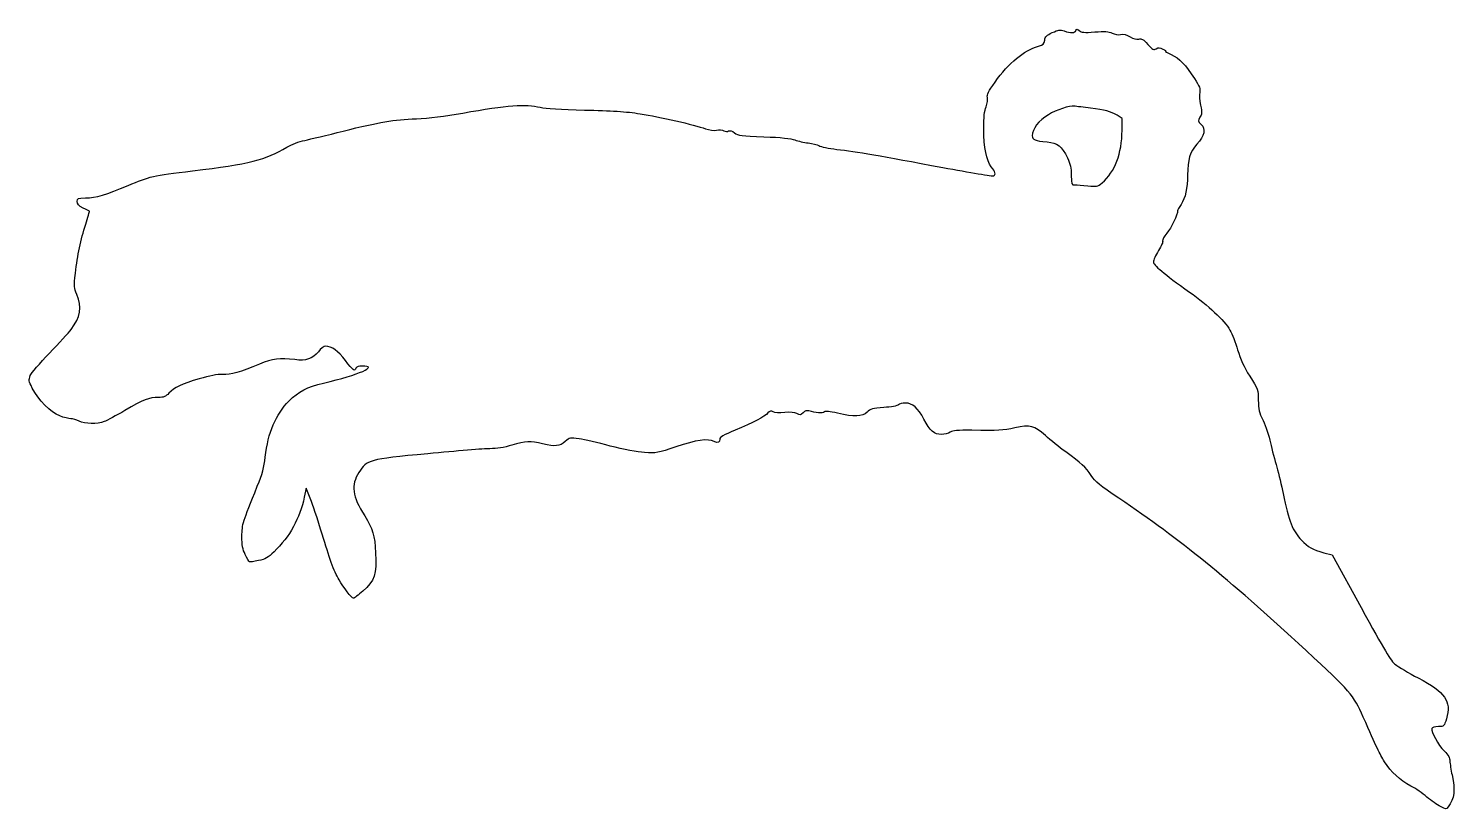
# Model space of a CAD drawing. Header units: centimetres. Extents: x -17.6 to 17.7, y -9.7 to 9.7.
import ezdxf

# ---------------------------------------------------------------- set-up
doc = ezdxf.new("R2010")
doc.units = ezdxf.units.CM
doc.header["$MEASUREMENT"] = 0
doc.layers.add('Layer 1', color=7, linetype='Continuous')

msp = doc.modelspace()

# ---------------------------------------------------------------- linework, layer by layer
at = {"layer": 'Layer 1'}
for points, knots in [([(8.27969, 9.61319), (8.25147, 9.54969), (8.14211, 9.54616), (7.98688, 9.60261), (7.98688, 9.60261), (7.88457, 9.63789), (7.84577, 9.63436), (7.69407, 9.56028), (7.69407, 9.56028), (7.5459, 9.49325), (7.51768, 9.4615), (7.5071, 9.37331), (7.5071, 9.37331), (7.49652, 9.28159), (7.47535, 9.26042), (7.34835, 9.22514), (7.34835, 9.22514), (6.98852, 9.11931), (6.6181, 8.81239), (6.27591, 8.33614), (6.27591, 8.33614), (6.10658, 8.10331), (6.0713, 8.02922), (6.08894, 7.95867), (6.08894, 7.95867), (6.09952, 7.90575), (6.08541, 7.80698), (6.05366, 7.72584), (6.05366, 7.72584), (6.01485, 7.62353), (5.99722, 7.47184), (5.99722, 7.18609), (5.99722, 7.18609), (6.00075, 6.70631), (6.06072, 6.40292), (6.18419, 6.23712), (6.18419, 6.23712), (6.2865, 6.10659), (6.30061, 6.05015), (6.24416, 6.01487), (6.24416, 6.01487), (6.22652, 6.00429), (5.65855, 6.09601), (4.98474, 6.22301), (4.98474, 6.22301), (3.44663, 6.51229), (2.8328, 6.61459), (2.3636, 6.67104), (2.3636, 6.67104), (2.15899, 6.69221), (1.96143, 6.73454), (1.9191, 6.76276), (1.9191, 6.76276), (1.87677, 6.78745), (1.75682, 6.8192), (1.65452, 6.82979), (1.65452, 6.82979), (1.54869, 6.84037), (1.40052, 6.87565), (1.32291, 6.90387), (1.32291, 6.90387), (1.22413, 6.94268), (0.98777, 6.96737), (0.55738, 6.98148), (0.55738, 6.98148), (-0.00354, 7.00265), (-0.07762, 7.01323), (-0.16934, 7.08026), (-0.16934, 7.08026), (-0.23284, 7.12965), (-0.28928, 7.14376), (-0.31751, 7.12612), (-0.31751, 7.12612), (-0.34573, 7.10848), (-0.39512, 7.11201), (-0.43393, 7.13318), (-0.43393, 7.13318), (-0.47274, 7.15082), (-0.55387, 7.15787), (-0.61385, 7.14729), (-0.61385, 7.14729), (-0.68441, 7.13318), (-0.79377, 7.14729), (-0.88549, 7.17904), (-0.88549, 7.17904), (-1.17477, 7.28487), (-2.02496, 7.4789), (-2.50474, 7.55298), (-2.50474, 7.55298), (-2.84693, 7.6059), (-3.23146, 7.63059), (-3.88057, 7.6447), (-3.88057, 7.6447), (-4.47676, 7.65528), (-4.84718, 7.67998), (-4.97771, 7.71173), (-4.97771, 7.71173), (-5.34107, 7.79992), (-5.78557, 7.76817), (-6.89682, 7.57062), (-6.89682, 7.57062), (-7.33074, 7.49301), (-7.73643, 7.44362), (-8.04335, 7.42951), (-8.04335, 7.42951), (-8.61838, 7.40482), (-8.93941, 7.3519), (-9.85663, 7.12259), (-9.85663, 7.12259), (-10.24116, 7.02734), (-10.66802, 6.92503), (-10.8056, 6.89328), (-10.8056, 6.89328), (-10.94671, 6.86506), (-11.13368, 6.79097), (-11.2501, 6.72395), (-11.2501, 6.72395), (-11.76868, 6.40998), (-12.17791, 6.30767), (-13.58196, 6.13834), (-13.58196, 6.13834), (-14.58032, 6.0184), (-14.64029, 6.00428), (-15.18004, 5.77498), (-15.18004, 5.77498), (-15.69862, 5.55273), (-15.9879, 5.46806), (-16.23132, 5.46806), (-16.23132, 5.46806), (-16.42888, 5.46806), (-16.43946, 5.46453), (-16.43946, 5.37987), (-16.43946, 5.37987), (-16.43946, 5.31284), (-16.40418, 5.27756), (-16.29129, 5.21759), (-16.29129, 5.21759), (-16.20662, 5.17526), (-16.13607, 5.13998), (-16.13254, 5.13645), (-16.13254, 5.13645), (-16.12901, 5.13292), (-16.17135, 4.98828), (-16.22779, 4.81542), (-16.22779, 4.81542), (-16.35126, 4.42736), (-16.42887, 4.06048), (-16.48179, 3.60186), (-16.48179, 3.60186), (-16.5206, 3.27378), (-16.51707, 3.24203), (-16.44651, 3.07622), (-16.44651, 3.07622), (-16.31245, 2.76578), (-16.35479, 2.51178), (-16.58762, 2.21191), (-16.58762, 2.21191), (-16.65112, 2.13077), (-16.89101, 1.86619), (-17.12737, 1.62277), (-17.12737, 1.62277), (-17.3602, 1.37935), (-17.5754, 1.12888), (-17.60009, 1.06891), (-17.60009, 1.06891), (-17.64242, 0.96308), (-17.6389, 0.93838), (-17.5507, 0.76199), (-17.5507, 0.76199), (-17.40253, 0.46918), (-17.09209, 0.15521), (-16.86984, 0.07055), (-16.86984, 0.07055), (-16.76753, 0.03174), (-16.64406, -0.00001), (-16.59467, -0.00001), (-16.59467, -0.00001), (-16.54528, -0.00001), (-16.45709, -0.0247), (-16.39359, -0.05998), (-16.39359, -0.05998), (-16.25248, -0.13054), (-15.93145, -0.13759), (-15.76917, -0.07056), (-15.76917, -0.07056), (-15.70214, -0.04234), (-15.46931, 0.08113), (-15.25764, 0.20461), (-15.25764, 0.20461), (-14.80256, 0.47272), (-14.65439, 0.52917), (-14.43214, 0.52917), (-14.43214, 0.52917), (-14.29808, 0.52917), (-14.25222, 0.54681), (-14.16756, 0.635), (-14.16756, 0.635), (-14.02998, 0.78317), (-13.86417, 0.86078), (-13.41614, 0.99131), (-13.41614, 0.99131), (-13.16567, 1.06539), (-12.96811, 1.10067), (-12.83758, 1.09714), (-12.83758, 1.09714), (-12.62591, 1.09008), (-12.41072, 1.15358), (-11.92389, 1.35467), (-11.92389, 1.35467), (-11.60286, 1.4852), (-11.42295, 1.50989), (-11.05606, 1.46403), (-11.05606, 1.46403), (-10.77384, 1.42875), (-10.61509, 1.48167), (-10.47045, 1.66159), (-10.47045, 1.66159), (-10.41048, 1.73567), (-10.32934, 1.79917), (-10.29053, 1.79917), (-10.29053, 1.79917), (-10.14236, 1.79917), (-9.97303, 1.6757), (-9.80017, 1.44286), (-9.80017, 1.44286), (-9.6132, 1.19239), (-9.57086, 1.16417), (-9.53911, 1.25236), (-9.53911, 1.25236), (-9.525, 1.28764), (-9.46855, 1.30528), (-9.38389, 1.30528), (-9.38389, 1.30528), (-8.96761, 1.30528), (-9.45092, 1.09361), (-10.34345, 0.88547), (-10.34345, 0.88547), (-10.74562, 0.79022), (-10.96434, 0.67733), (-11.19364, 0.44097), (-11.19364, 0.44097), (-11.52878, 0.1023), (-11.71575, -0.33514), (-11.78278, -0.94897), (-11.78278, -0.94897), (-11.811, -1.20297), (-11.85686, -1.36878), (-11.98034, -1.67216), (-11.98034, -1.67216), (-12.3437, -2.56116), (-12.35781, -2.61055), (-12.36134, -2.91041), (-12.36134, -2.91041), (-12.36134, -3.13266), (-12.3437, -3.22791), (-12.2802, -3.36197), (-12.2802, -3.36197), (-12.23434, -3.45369), (-12.18848, -3.53483), (-12.17437, -3.54189), (-12.17437, -3.54189), (-12.16379, -3.54895), (-12.06148, -3.53483), (-11.94859, -3.51014), (-11.94859, -3.51014), (-11.77926, -3.47486), (-11.71576, -3.43958), (-11.56759, -3.29495), (-11.56759, -3.29495), (-11.17953, -2.92101), (-10.92553, -2.45534), (-10.8197, -1.94381), (-10.8197, -1.94381), (-10.8197, -1.94381), (-10.77384, -1.7145), (-10.77384, -1.7145), (-10.77384, -1.7145), (-10.77384, -1.7145), (-10.64331, -2.04964), (-10.64331, -2.04964), (-10.64331, -2.04964), (-10.57275, -2.23308), (-10.44928, -2.59645), (-10.3752, -2.8575), (-10.3752, -2.8575), (-10.20587, -3.43253), (-10.08239, -3.77119), (-9.95892, -3.98639), (-9.95892, -3.98639), (-9.85661, -4.16631), (-9.63789, -4.445), (-9.60261, -4.445), (-9.60261, -4.445), (-9.5885, -4.445), (-9.48267, -4.36386), (-9.36625, -4.26508), (-9.36625, -4.26508), (-9.0805, -4.02166), (-9.02406, -3.84527), (-9.05228, -3.31611), (-9.05228, -3.31611), (-9.07345, -2.89278), (-9.12636, -2.71992), (-9.32392, -2.40594), (-9.32392, -2.40594), (-9.63436, -1.91205), (-9.66964, -1.64041), (-9.46503, -1.32997), (-9.46503, -1.32997), (-9.25689, -1.01247), (-9.24631, -1.00894), (-7.76111, -0.8643), (-7.76111, -0.8643), (-7.05203, -0.79727), (-6.36058, -0.74083), (-6.223, -0.74083), (-6.223, -0.74083), (-6.05719, -0.74083), (-5.87375, -0.71261), (-5.67972, -0.65264), (-5.67972, -0.65264), (-5.34458, -0.55033), (-5.21758, -0.54681), (-4.92125, -0.61736), (-4.92125, -0.61736), (-4.60022, -0.69497), (-4.50144, -0.68439), (-4.36386, -0.56444), (-4.36386, -0.56444), (-4.24744, -0.46213), (-4.24039, -0.46213), (-4.01814, -0.49741), (-4.01814, -0.49741), (-3.89467, -0.51505), (-3.54542, -0.59619), (-3.24556, -0.6738), (-3.24556, -0.6738), (-2.91395, -0.76199), (-2.57881, -0.82549), (-2.39537, -0.83608), (-2.39537, -0.83608), (-2.10256, -0.85372), (-2.07434, -0.85019), (-1.61926, -0.69497), (-1.61926, -0.69497), (-1.12537, -0.52564), (-0.82551, -0.4833), (-0.67734, -0.56091), (-0.67734, -0.56091), (-0.58562, -0.6103), (-0.52212, -0.5856), (-0.53623, -0.50094), (-0.53623, -0.50094), (-0.54329, -0.45861), (-0.44451, -0.40216), (-0.15876, -0.28222), (-0.15876, -0.28222), (0.2928, -0.09525), (0.57502, 0.05292), (0.65616, 0.14464), (0.65616, 0.14464), (0.70202, 0.19756), (0.73024, 0.20108), (0.78669, 0.17286), (0.78669, 0.17286), (0.8255, 0.14817), (0.94191, 0.14111), (1.07244, 0.15522), (1.07244, 0.15522), (1.22061, 0.16933), (1.31233, 0.16228), (1.3723, 0.127), (1.3723, 0.127), (1.44638, 0.08467), (1.46402, 0.08819), (1.52399, 0.14817), (1.52399, 0.14817), (1.56985, 0.19403), (1.61924, 0.21167), (1.66863, 0.19403), (1.66863, 0.19403), (1.83444, 0.14464), (2.01082, 0.13406), (2.05316, 0.16934), (2.05316, 0.16934), (2.08491, 0.19403), (2.18016, 0.18698), (2.38124, 0.13759), (2.38124, 0.13759), (2.79046, 0.04234), (2.98802, 0.04587), (3.10796, 0.16228), (3.10796, 0.16228), (3.19263, 0.24342), (3.24554, 0.25753), (3.52424, 0.2787), (3.52424, 0.2787), (3.70063, 0.28928), (3.86291, 0.32103), (3.8876, 0.34573), (3.8876, 0.34573), (3.90877, 0.3669), (3.98991, 0.38806), (4.06046, 0.38806), (4.06046, 0.38806), (4.23685, 0.38806), (4.36738, 0.27517), (4.51554, -0.00705), (4.51554, -0.00705), (4.67076, -0.29986), (4.77307, -0.38805), (4.94593, -0.38805), (4.94593, -0.38805), (5.02001, -0.38805), (5.11879, -0.36336), (5.16818, -0.33161), (5.16818, -0.33161), (5.23521, -0.28928), (5.34457, -0.27869), (5.7044, -0.28575), (5.7044, -0.28575), (6.36762, -0.29633), (6.46287, -0.29281), (6.76979, -0.22578), (6.76979, -0.22578), (7.14726, -0.14464), (7.24957, -0.16934), (7.52121, -0.41628), (7.52121, -0.41628), (7.64468, -0.52564), (7.87046, -0.70909), (8.02568, -0.81845), (8.02568, -0.81845), (8.42079, -1.1042), (8.51604, -1.19239), (8.65362, -1.40406), (8.65362, -1.40406), (8.75593, -1.56281), (8.86881, -1.65453), (9.33801, -1.9685), (9.33801, -1.9685), (10.91493, -3.03389), (11.94151, -3.86644), (13.97704, -5.73969), (13.97704, -5.73969), (15.06007, -6.73805), (15.14826, -6.84036), (15.38815, -7.38363), (15.38815, -7.38363), (15.72682, -8.15621), (15.78679, -8.28321), (15.91732, -8.49135), (15.91732, -8.49135), (16.08313, -8.75241), (16.28774, -8.94291), (16.56996, -9.0946), (16.56996, -9.0946), (16.68285, -9.15457), (16.85924, -9.27452), (16.96507, -9.36624), (16.96507, -9.36624), (17.0709, -9.45443), (17.21907, -9.56027), (17.29668, -9.6026), (17.29668, -9.6026), (17.43779, -9.67316), (17.44132, -9.67316), (17.49071, -9.60966), (17.49071, -9.60966), (17.64593, -9.40505), (17.67063, -9.20044), (17.58596, -8.81944), (17.58596, -8.81944), (17.55774, -8.69244), (17.53657, -8.54075), (17.53304, -8.47725), (17.53304, -8.47725), (17.53304, -8.39258), (17.49776, -8.32908), (17.39546, -8.22678), (17.39546, -8.22678), (17.24024, -8.07509), (17.06032, -7.74347), (17.08854, -7.66939), (17.08854, -7.66939), (17.09912, -7.63764), (17.1591, -7.62), (17.24729, -7.62), (17.24729, -7.62), (17.3884, -7.62), (17.3884, -7.62), (17.44837, -7.42597), (17.44837, -7.42597), (17.57537, -6.98853), (17.42015, -6.7698), (16.74987, -6.41703), (16.74987, -6.41703), (16.51351, -6.29356), (16.25951, -6.14186), (16.18543, -6.08542), (16.18543, -6.08542), (16.07254, -6.00075), (15.91732, -5.7397), (15.33524, -4.67431), (15.33524, -4.67431), (15.33524, -4.67431), (14.62263, -3.36903), (14.62263, -3.36903), (14.62263, -3.36903), (14.62263, -3.36903), (14.41096, -3.31611), (14.41096, -3.31611), (14.41096, -3.31611), (14.13579, -3.24203), (14.01585, -3.175), (13.86063, -3.00919), (13.86063, -3.00919), (13.64191, -2.77988), (13.54313, -2.53294), (13.40555, -1.85208), (13.40555, -1.85208), (13.36674, -1.65805), (13.29619, -1.36525), (13.25033, -1.19944), (13.25033, -1.19944), (13.20094, -1.03363), (13.13039, -0.762), (13.09511, -0.59266), (13.09511, -0.59266), (13.0563, -0.42333), (12.97164, -0.17991), (12.90814, -0.04585), (12.90814, -0.04585), (12.80936, 0.15523), (12.79172, 0.23637), (12.79172, 0.46215), (12.79172, 0.46215), (12.78819, 0.72321), (12.78466, 0.73026), (12.58005, 1.05482), (12.58005, 1.05482), (12.43188, 1.29118), (12.34722, 1.4711), (12.28019, 1.70746), (12.28019, 1.70746), (12.22727, 1.88738), (12.14261, 2.1061), (12.08969, 2.19429), (12.08969, 2.19429), (11.94858, 2.43771), (11.55347, 2.80812), (11.09133, 3.13621), (11.09133, 3.13621), (10.44575, 3.59482), (10.19527, 3.80296), (10.19527, 3.8841), (10.19527, 3.8841), (10.19527, 3.92643), (10.25171, 4.04991), (10.32227, 4.16279), (10.32227, 4.16279), (10.39283, 4.27568), (10.43869, 4.38857), (10.42458, 4.40621), (10.42458, 4.40621), (10.414, 4.42738), (10.45986, 4.51204), (10.52689, 4.59318), (10.52689, 4.59318), (10.63625, 4.72018), (10.795, 5.05179), (10.795, 5.15057), (10.795, 5.15057), (10.795, 5.16821), (10.83381, 5.23876), (10.87967, 5.30932), (10.87967, 5.30932), (10.9855, 5.46454), (11.04195, 5.71501), (11.04195, 6.03251), (11.04195, 6.03251), (11.04195, 6.42057), (11.09839, 6.60754), (11.26773, 6.79804), (11.26773, 6.79804), (11.46176, 7.01676), (11.49704, 7.16846), (11.37709, 7.2884), (11.37709, 7.2884), (11.29242, 7.37307), (11.29242, 7.38012), (11.34534, 7.46479), (11.34534, 7.46479), (11.39473, 7.53887), (11.39826, 7.57768), (11.36298, 7.76465), (11.36298, 7.76465), (11.33829, 7.88107), (11.33123, 8.02571), (11.34181, 8.08215), (11.34181, 8.08215), (11.36298, 8.16682), (11.33828, 8.23032), (11.21128, 8.42434), (11.21128, 8.42434), (10.99256, 8.76653), (10.83734, 8.92528), (10.63625, 9.01701), (10.63625, 9.01701), (10.541, 9.06287), (10.4775, 9.10168), (10.49514, 9.10168), (10.49514, 9.10168), (10.51631, 9.10168), (10.48456, 9.12637), (10.43164, 9.1546), (10.43164, 9.1546), (10.3505, 9.19693), (10.31875, 9.19693), (10.26231, 9.16166), (10.26231, 9.16166), (10.20234, 9.12638), (10.17764, 9.13697), (10.0577, 9.27102), (10.0577, 9.27102), (9.94481, 9.39449), (9.90248, 9.41919), (9.83192, 9.40155), (9.83192, 9.40155), (9.779, 9.38744), (9.70139, 9.40508), (9.61673, 9.45799), (9.61673, 9.45799), (9.52854, 9.51091), (9.45445, 9.52855), (9.3839, 9.51443), (9.3839, 9.51443), (9.32393, 9.50032), (9.23926, 9.51443), (9.17223, 9.54971), (9.17223, 9.54971), (9.08051, 9.59204), (8.99937, 9.5991), (8.74184, 9.57793), (8.74184, 9.57793), (8.47726, 9.55676), (8.41728, 9.56382), (8.36084, 9.61321), (8.36084, 9.61321), (8.3044, 9.6626), (8.29734, 9.6626), (8.2797, 9.61321), (8.2797, 9.61321), (8.2797, 9.61321), (8.27969, 9.61319), (8.27969, 9.61319)], [0, 0, 0, 0, 0.00606061, 0.00606061, 0.00606061, 0.00606061, 0.01212121, 0.01212121, 0.01212121, 0.01212121, 0.01818182, 0.01818182, 0.01818182, 0.01818182, 0.02424242, 0.02424242, 0.02424242, 0.02424242, 0.03030303, 0.03030303, 0.03030303, 0.03030303, 0.03636364, 0.03636364, 0.03636364, 0.03636364, 0.04242424, 0.04242424, 0.04242424, 0.04242424, 0.04848485, 0.04848485, 0.04848485, 0.04848485, 0.05454545, 0.05454545, 0.05454545, 0.05454545, 0.06060606, 0.06060606, 0.06060606, 0.06060606, 0.06666667, 0.06666667, 0.06666667, 0.06666667, 0.07272727, 0.07272727, 0.07272727, 0.07272727, 0.07878788, 0.07878788, 0.07878788, 0.07878788, 0.08484848, 0.08484848, 0.08484848, 0.08484848, 0.09090909, 0.09090909, 0.09090909, 0.09090909, 0.0969697, 0.0969697, 0.0969697, 0.0969697, 0.1030303, 0.1030303, 0.1030303, 0.1030303, 0.10909091, 0.10909091, 0.10909091, 0.10909091, 0.11515152, 0.11515152, 0.11515152, 0.11515152, 0.12121212, 0.12121212, 0.12121212, 0.12121212, 0.12727273, 0.12727273, 0.12727273, 0.12727273, 0.13333333, 0.13333333, 0.13333333, 0.13333333, 0.13939394, 0.13939394, 0.13939394, 0.13939394, 0.14545455, 0.14545455, 0.14545455, 0.14545455, 0.15151515, 0.15151515, 0.15151515, 0.15151515, 0.15757576, 0.15757576, 0.15757576, 0.15757576, 0.16363636, 0.16363636, 0.16363636, 0.16363636, 0.16969697, 0.16969697, 0.16969697, 0.16969697, 0.17575758, 0.17575758, 0.17575758, 0.17575758, 0.18181818, 0.18181818, 0.18181818, 0.18181818, 0.18787879, 0.18787879, 0.18787879, 0.18787879, 0.19393939, 0.19393939, 0.19393939, 0.19393939, 0.2, 0.2, 0.2, 0.2, 0.20606061, 0.20606061, 0.20606061, 0.20606061, 0.21212121, 0.21212121, 0.21212121, 0.21212121, 0.21818182, 0.21818182, 0.21818182, 0.21818182, 0.22424242, 0.22424242, 0.22424242, 0.22424242, 0.23030303, 0.23030303, 0.23030303, 0.23030303, 0.23636364, 0.23636364, 0.23636364, 0.23636364, 0.24242424, 0.24242424, 0.24242424, 0.24242424, 0.24848485, 0.24848485, 0.24848485, 0.24848485, 0.25454545, 0.25454545, 0.25454545, 0.25454545, 0.26060606, 0.26060606, 0.26060606, 0.26060606, 0.26666667, 0.26666667, 0.26666667, 0.26666667, 0.27272727, 0.27272727, 0.27272727, 0.27272727, 0.27878788, 0.27878788, 0.27878788, 0.27878788, 0.28484848, 0.28484848, 0.28484848, 0.28484848, 0.29090909, 0.29090909, 0.29090909, 0.29090909, 0.2969697, 0.2969697, 0.2969697, 0.2969697, 0.3030303, 0.3030303, 0.3030303, 0.3030303, 0.30909091, 0.30909091, 0.30909091, 0.30909091, 0.31515152, 0.31515152, 0.31515152, 0.31515152, 0.32121212, 0.32121212, 0.32121212, 0.32121212, 0.32727273, 0.32727273, 0.32727273, 0.32727273, 0.33333333, 0.33333333, 0.33333333, 0.33333333, 0.33939394, 0.33939394, 0.33939394, 0.33939394, 0.34545455, 0.34545455, 0.34545455, 0.34545455, 0.35151515, 0.35151515, 0.35151515, 0.35151515, 0.35757576, 0.35757576, 0.35757576, 0.35757576, 0.36363636, 0.36363636, 0.36363636, 0.36363636, 0.36969697, 0.36969697, 0.36969697, 0.36969697, 0.37575758, 0.37575758, 0.37575758, 0.37575758, 0.38181818, 0.38181818, 0.38181818, 0.38181818, 0.38787879, 0.38787879, 0.38787879, 0.38787879, 0.39393939, 0.39393939, 0.39393939, 0.39393939, 0.4, 0.4, 0.4, 0.4, 0.40606061, 0.40606061, 0.40606061, 0.40606061, 0.41212121, 0.41212121, 0.41212121, 0.41212121, 0.41818182, 0.41818182, 0.41818182, 0.41818182, 0.42424242, 0.42424242, 0.42424242, 0.42424242, 0.43030303, 0.43030303, 0.43030303, 0.43030303, 0.43636364, 0.43636364, 0.43636364, 0.43636364, 0.44242424, 0.44242424, 0.44242424, 0.44242424, 0.44848485, 0.44848485, 0.44848485, 0.44848485, 0.45454545, 0.45454545, 0.45454545, 0.45454545, 0.46060606, 0.46060606, 0.46060606, 0.46060606, 0.46666667, 0.46666667, 0.46666667, 0.46666667, 0.47272727, 0.47272727, 0.47272727, 0.47272727, 0.47878788, 0.47878788, 0.47878788, 0.47878788, 0.48484848, 0.48484848, 0.48484848, 0.48484848, 0.49090909, 0.49090909, 0.49090909, 0.49090909, 0.4969697, 0.4969697, 0.4969697, 0.4969697, 0.5030303, 0.5030303, 0.5030303, 0.5030303, 0.50909091, 0.50909091, 0.50909091, 0.50909091, 0.51515152, 0.51515152, 0.51515152, 0.51515152, 0.52121212, 0.52121212, 0.52121212, 0.52121212, 0.52727273, 0.52727273, 0.52727273, 0.52727273, 0.53333333, 0.53333333, 0.53333333, 0.53333333, 0.53939394, 0.53939394, 0.53939394, 0.53939394, 0.54545455, 0.54545455, 0.54545455, 0.54545455, 0.55151515, 0.55151515, 0.55151515, 0.55151515, 0.55757576, 0.55757576, 0.55757576, 0.55757576, 0.56363636, 0.56363636, 0.56363636, 0.56363636, 0.56969697, 0.56969697, 0.56969697, 0.56969697, 0.57575758, 0.57575758, 0.57575758, 0.57575758, 0.58181818, 0.58181818, 0.58181818, 0.58181818, 0.58787879, 0.58787879, 0.58787879, 0.58787879, 0.59393939, 0.59393939, 0.59393939, 0.59393939, 0.6, 0.6, 0.6, 0.6, 0.60606061, 0.60606061, 0.60606061, 0.60606061, 0.61212121, 0.61212121, 0.61212121, 0.61212121, 0.61818182, 0.61818182, 0.61818182, 0.61818182, 0.62424242, 0.62424242, 0.62424242, 0.62424242, 0.63030303, 0.63030303, 0.63030303, 0.63030303, 0.63636364, 0.63636364, 0.63636364, 0.63636364, 0.64242424, 0.64242424, 0.64242424, 0.64242424, 0.64848485, 0.64848485, 0.64848485, 0.64848485, 0.65454545, 0.65454545, 0.65454545, 0.65454545, 0.66060606, 0.66060606, 0.66060606, 0.66060606, 0.66666667, 0.66666667, 0.66666667, 0.66666667, 0.67272727, 0.67272727, 0.67272727, 0.67272727, 0.67878788, 0.67878788, 0.67878788, 0.67878788, 0.68484848, 0.68484848, 0.68484848, 0.68484848, 0.69090909, 0.69090909, 0.69090909, 0.69090909, 0.6969697, 0.6969697, 0.6969697, 0.6969697, 0.7030303, 0.7030303, 0.7030303, 0.7030303, 0.70909091, 0.70909091, 0.70909091, 0.70909091, 0.71515152, 0.71515152, 0.71515152, 0.71515152, 0.72121212, 0.72121212, 0.72121212, 0.72121212, 0.72727273, 0.72727273, 0.72727273, 0.72727273, 0.73333333, 0.73333333, 0.73333333, 0.73333333, 0.73939394, 0.73939394, 0.73939394, 0.73939394, 0.74545455, 0.74545455, 0.74545455, 0.74545455, 0.75151515, 0.75151515, 0.75151515, 0.75151515, 0.75757576, 0.75757576, 0.75757576, 0.75757576, 0.76363636, 0.76363636, 0.76363636, 0.76363636, 0.76969697, 0.76969697, 0.76969697, 0.76969697, 0.77575758, 0.77575758, 0.77575758, 0.77575758, 0.78181818, 0.78181818, 0.78181818, 0.78181818, 0.78787879, 0.78787879, 0.78787879, 0.78787879, 0.79393939, 0.79393939, 0.79393939, 0.79393939, 0.8, 0.8, 0.8, 0.8, 0.80606061, 0.80606061, 0.80606061, 0.80606061, 0.81212121, 0.81212121, 0.81212121, 0.81212121, 0.81818182, 0.81818182, 0.81818182, 0.81818182, 0.82424242, 0.82424242, 0.82424242, 0.82424242, 0.83030303, 0.83030303, 0.83030303, 0.83030303, 0.83636364, 0.83636364, 0.83636364, 0.83636364, 0.84242424, 0.84242424, 0.84242424, 0.84242424, 0.84848485, 0.84848485, 0.84848485, 0.84848485, 0.85454545, 0.85454545, 0.85454545, 0.85454545, 0.86060606, 0.86060606, 0.86060606, 0.86060606, 0.86666667, 0.86666667, 0.86666667, 0.86666667, 0.87272727, 0.87272727, 0.87272727, 0.87272727, 0.87878788, 0.87878788, 0.87878788, 0.87878788, 0.88484848, 0.88484848, 0.88484848, 0.88484848, 0.89090909, 0.89090909, 0.89090909, 0.89090909, 0.8969697, 0.8969697, 0.8969697, 0.8969697, 0.9030303, 0.9030303, 0.9030303, 0.9030303, 0.90909091, 0.90909091, 0.90909091, 0.90909091, 0.91515152, 0.91515152, 0.91515152, 0.91515152, 0.92121212, 0.92121212, 0.92121212, 0.92121212, 0.92727273, 0.92727273, 0.92727273, 0.92727273, 0.93333333, 0.93333333, 0.93333333, 0.93333333, 0.93939394, 0.93939394, 0.93939394, 0.93939394, 0.94545455, 0.94545455, 0.94545455, 0.94545455, 0.95151515, 0.95151515, 0.95151515, 0.95151515, 0.95757576, 0.95757576, 0.95757576, 0.95757576, 0.96363636, 0.96363636, 0.96363636, 0.96363636, 0.96969697, 0.96969697, 0.96969697, 0.96969697, 0.97575758, 0.97575758, 0.97575758, 0.97575758, 0.98181818, 0.98181818, 0.98181818, 0.98181818, 0.98787879, 0.98787879, 0.98787879, 0.98787879, 1, 1, 1, 1]), ([(8.63953, 7.69055), (9.00289, 7.64822), (9.13342, 7.61294), (9.2957, 7.51416), (9.2957, 7.51416), (9.2957, 7.51416), (9.41917, 7.43655), (9.41917, 7.43655), (9.41917, 7.43655), (9.41917, 7.43655), (9.41917, 7.14022), (9.41917, 7.14022), (9.41917, 7.14022), (9.41917, 6.57578), (9.24278, 6.11011), (8.92528, 5.842), (8.92528, 5.842), (8.80886, 5.74675), (8.79475, 5.74322), (8.5725, 5.76792), (8.5725, 5.76792), (8.4455, 5.78556), (8.30439, 5.79614), (8.255, 5.79261), (8.255, 5.79261), (8.17033, 5.78908), (8.16681, 5.79614), (8.16328, 6.02897), (8.16328, 6.02897), (8.16328, 6.21241), (8.14211, 6.31119), (8.06803, 6.45936), (8.06803, 6.45936), (7.92692, 6.75217), (7.82109, 6.8333), (7.56709, 6.85447), (7.56709, 6.85447), (7.26017, 6.88269), (7.19667, 6.90739), (7.19667, 7.00969), (7.19667, 7.00969), (7.19667, 7.1755), (7.35189, 7.37658), (7.59531, 7.52827), (7.59531, 7.52827), (7.78581, 7.64469), (8.128, 7.7611), (8.23384, 7.74346), (8.23384, 7.74346), (8.29028, 7.73288), (8.47373, 7.70818), (8.63953, 7.69054), (8.63953, 7.69054), (8.63953, 7.69054), (8.63953, 7.69055), (8.63953, 7.69055)], [0, 0, 0, 0, 0.06666667, 0.06666667, 0.06666667, 0.06666667, 0.13333333, 0.13333333, 0.13333333, 0.13333333, 0.2, 0.2, 0.2, 0.2, 0.26666667, 0.26666667, 0.26666667, 0.26666667, 0.33333333, 0.33333333, 0.33333333, 0.33333333, 0.4, 0.4, 0.4, 0.4, 0.46666667, 0.46666667, 0.46666667, 0.46666667, 0.53333333, 0.53333333, 0.53333333, 0.53333333, 0.6, 0.6, 0.6, 0.6, 0.66666667, 0.66666667, 0.66666667, 0.66666667, 0.73333333, 0.73333333, 0.73333333, 0.73333333, 0.8, 0.8, 0.8, 0.8, 0.86666667, 0.86666667, 0.86666667, 0.86666667, 1, 1, 1, 1])]:
    msp.add_open_spline(points, degree=3, knots=knots, dxfattribs=at)

doc.saveas('drawing.dxf')
